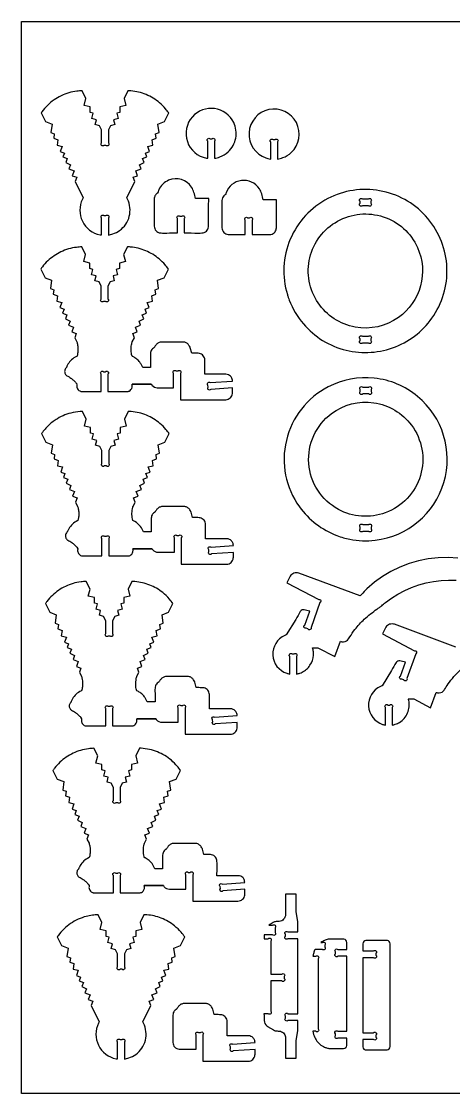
# Model space of a CAD drawing. Extents: x -397 to 474, y -267 to 204.
# Drawn here: x -396.5 to -206.6, y -267.5 to 204.2 of the extents above; entities that cross this region are included whole.
import ezdxf

# ---------------------------------------------------------------- set-up
doc = ezdxf.new("R2010")
doc.units = 0
doc.header["$MEASUREMENT"] = 0
doc.layers.get('0').update_dxf_attribs({"linetype": 'CONTINUOUS'})
doc.layers.add('SECTIONCUTEDGES', color=18, linetype='CONTINUOUS')

msp = doc.modelspace()

# ---------------------------------------------------------------- linework, layer by layer
msp.add_lwpolyline([(473.55, -267.46), (-396.54, -267.46), (-396.54, 204.18), (473.55, 204.18)], close=True)
at = {"layer": 'SECTIONCUTEDGES'}
for points in [[(-361.32, 110.2), (-361.32, 117.72, -1), (-360.26, 118.78), (-359.39, 118.78, -1), (-358.32, 117.72), (-358.32, 110.2, 0.035031), (-356.37, 110.68, 0.079578), (-353.37, 112.19, 0.177317), (-349.12, 118.47, 0.17737), (-349.93, 126.01), (-350.25, 126.62), (-346.72, 133.75), (-347.41, 135.6), (-345.45, 136.33), (-346.24, 138.45), (-343.98, 139.29), (-344.65, 141.07), (-342.6, 142.08), (-343.26, 143.87), (-341.37, 144.58), (-342, 146.3), (-340.18, 146.97), (-341.02, 149.23), (-338.78, 149.8), (-339.11, 152.16), (-337.28, 152.84), (-337.54, 154.76), (-336.05, 155.31), (-336.56, 159.03), (-333.68, 160.1), (-331.78, 163.94, 0.016698), (-333.22, 165.79, 0.043492), (-335.81, 168.39, 0.077496), (-341.72, 171.99, 0.077508), (-348.46, 173.62, 0.010997), (-349.12, 173.66, -0.003666), (-349.78, 173.69), (-351.45, 170.32), (-350.66, 167.21), (-353.32, 166.54), (-353.32, 164.14), (-354.67, 163.8), (-354.07, 161.45), (-356.09, 160.94), (-355.54, 158.78), (-357.39, 158.31), (-358.32, 156.42), (-358.32, 150.73, -1), (-359.39, 149.67), (-360.26, 149.67, -1), (-361.32, 150.73), (-361.32, 156.42), (-362.26, 158.31), (-364.11, 158.78), (-363.56, 160.94), (-365.58, 161.45), (-364.98, 163.8), (-366.33, 164.14), (-366.33, 166.54), (-368.99, 167.21), (-368.2, 170.32), (-369.87, 173.69, 0.015709), (-372.2, 173.5, 0.042831), (-375.71, 172.78, 0.082017), (-382.23, 169.62, 0.080336), (-387.52, 164.44, 0.007539), (-387.69, 164.19, -0.002513), (-387.87, 163.94), (-385.97, 160.1), (-383.09, 159.03), (-383.6, 155.31), (-382.11, 154.76), (-382.37, 152.84), (-380.54, 152.16), (-380.87, 149.8), (-378.63, 149.23), (-379.47, 146.97), (-377.64, 146.3), (-378.28, 144.58), (-376.39, 143.87), (-377.05, 142.08), (-375, 141.07), (-375.67, 139.29), (-373.41, 138.45), (-374.2, 136.33), (-372.24, 135.6), (-372.92, 133.75), (-369.4, 126.62), (-369.72, 126.01, 0.232949), (-369.73, 116.26, 0.232949), (-362, 110.32, 0.011595), (-361.66, 110.26, -0.003865)], [(-314.66, 143.97), (-314.66, 151.48, -1), (-313.59, 152.54), (-312.72, 152.54, -1), (-311.66, 151.48), (-311.66, 143.97, 0.047597), (-309.28, 144.59, 0.100184), (-305.64, 146.82, 0.160083), (-302.31, 152.87, 0.160346), (-303.22, 159.7, 0.250499), (-311.63, 165.82, 0.250445), (-321.39, 162.23, 0.27053), (-323.6, 151.33, 0.270621), (-315.19, 144.05, 0.009062), (-314.92, 144.01, -0.003021)], [(-286.96, 143.65), (-286.96, 151.16, -1), (-285.9, 152.22), (-285.02, 152.22, -1), (-283.96, 151.16), (-283.96, 143.65, 0.047597), (-281.58, 144.27, 0.100184), (-277.94, 146.5, 0.760738), (-287.77, 165.38, 0.761228), (-289.03, 144.14, 0.024169), (-288.16, 143.89, 0.017962)], [(-327.95, 111.12), (-327.95, 117.45, -1), (-326.89, 118.51), (-326.01, 118.51, -1), (-324.95, 117.45), (-324.95, 111.12, -0.001261), (-318.79, 111.1, 0.007568), (-317.25, 111.12, 0.17911), (-315.23, 111.93, 0.186027), (-314.28, 113.8, 0.012625), (-314.27, 113.9, 0.006307), (-314.26, 114.11, 0.00914), (-314.25, 116.55, -0.008036), (-314.2, 126.34), (-320.02, 126.34, 0.003437), (-320.7, 128.96, 0.080686), (-321.73, 131.27, 0.363611), (-331.82, 134.31, 0.187458), (-336.14, 130.07, 0.018465), (-336.3, 129.67, 0.013194), (-336.49, 129.09, 0.057236), (-336.53, 128.92, -0.140672), (-336.59, 128.75, -0.134911), (-336.73, 128.64, 0.061956), (-337.01, 128.47, 0.116179), (-337.83, 127.48, 0.105792), (-338.17, 126.12), (-338.17, 114.11, 0.17911), (-337.36, 112.08, 0.186027), (-335.48, 111.13, 0.012625), (-335.38, 111.13, 0.006307), (-335.18, 111.12, 0.008514), (-332.65, 111.1, -0.002207)], [(-298.15, 110.41), (-298.15, 116.73, -1), (-297.09, 117.79), (-296.21, 117.79, -1), (-295.15, 116.73), (-295.15, 110.41, -0.001261), (-288.99, 110.39, 0.007568), (-287.45, 110.41, 0.17911), (-285.43, 111.21, 0.186027), (-284.48, 113.09, 0.012625), (-284.47, 113.19, 0.006307), (-284.47, 113.39, 0.00914), (-284.45, 115.84, -0.008036), (-284.4, 125.63), (-290.23, 125.63, 0.002778), (-290.91, 128.27, 0.080686), (-291.93, 130.56, 0.286261), (-299.84, 134.21, 0.286452), (-306.59, 128.71, 0.036637), (-306.74, 128.17, -0.114416), (-306.79, 128.04, -0.116624), (-306.93, 127.92, 0.081245), (-307.51, 127.5, 0.097719), (-308.12, 126.58, 0.089338), (-308.37, 125.4), (-308.37, 113.39, 0.17911), (-307.56, 111.37, 0.186027), (-305.69, 110.42, 0.012625), (-305.59, 110.41, 0.006307), (-305.38, 110.41, 0.008514), (-302.85, 110.39, -0.002207)], [(-278.81, 81.59, 0.083187), (-272.59, 71.15, 0.15872), (-253.8, 59.55, 0.155063), (-232.1, 61.07, 0.155089), (-215.26, 74.83, 0.166511), (-209.57, 97.32, 0.16632), (-218.86, 118.6, 0.164857), (-239.05, 129.71, 0.165101), (-261.81, 126.24, 0.174897), (-278.35, 108.35, 0.174968), (-279.64, 84.02, 0.009023), (-279.22, 82.71, 0.010489)], [(-243.96, 123.13), (-246.62, 123.13, -1), (-247.68, 124.19), (-247.68, 125.07, -1), (-246.62, 126.13), (-243.96, 126.13, -1), (-242.9, 125.07), (-242.9, 124.19, -1)], [(-266.12, 80.36, -0.439479), (-257.55, 116.32, -0.439058), (-222.43, 104.73, -0.174074), (-221.08, 87.85, -0.173675), (-230.78, 73.93, -0.202252), (-249.79, 69.7, -0.201817)], [(-347.9, 44.6), (-339.48, 44.59, -0.159762), (-339.4, 44.51, 0.066488), (-339.15, 44.12, 0.224273), (-336.83, 43.02, -0.000395), (-329.62, 43.03), (-329.62, 49.36, -1), (-328.56, 50.42), (-327.68, 50.42, -1), (-326.62, 49.36), (-326.62, 37.77), (-306.72, 37.77, 0.17911), (-304.7, 38.58, 0.186027), (-303.75, 40.45, 0.031019), (-303.72, 41.33, -0.005772), (-303.73, 42.97), (-313.34, 42.27, -1), (-314.47, 43.25), (-314.54, 44.15, -1), (-313.56, 45.29), (-303.73, 46, 0.052573), (-303.88, 46.87, 0.128734), (-304.59, 48.09, 0.098804), (-305.5, 48.7, 0.090544), (-306.66, 48.95), (-315.93, 48.95, -0.002036), (-315.92, 53.02, 0.007854), (-315.93, 55.21, 0.165437), (-316.64, 57.13, 0.175912), (-318.29, 58.13, 0.045646), (-319.34, 58.24, 0.003185), (-321.69, 58.26), (-322.3, 60.66, 0.035592), (-322.39, 60.86, 0.008238), (-322.88, 61.66, 0.105793), (-323.85, 62.65, 0.114267), (-325.06, 63.11, 0.016414), (-325.19, 63.12, 0.008238), (-325.46, 63.13), (-334.93, 63.13, 0.110419), (-336.28, 62.79, 0.110418), (-337.35, 61.91, 0.022316), (-338.06, 60.9, -0.059806), (-338.26, 60.66, -0.058444), (-338.46, 60.51, 0.099091), (-339.23, 59.83, 0.081372), (-339.66, 59.03, 0.073068), (-339.84, 58.03, 0.009886), (-339.85, 56.81, -0.001648), (-339.84, 51.95), (-343.24, 51.95, 0.019577), (-343.81, 53.17, 0.043762), (-344.5, 54.26, 0.056859), (-345.82, 55.63, 0.05369), (-347.5, 56.75, 0.039391), (-347.82, 56.88, -0.141623), (-347.9, 56.93), (-348.09, 57.71, -0.054644), (-348.33, 60.11, -0.056928), (-348.04, 62.42, -0.006856), (-347.88, 63.02, -0.024199), (-347.83, 63.18), (-346.9, 65.05), (-347.59, 66.9), (-345.63, 67.63), (-346.42, 69.75), (-344.16, 70.59), (-344.83, 72.38), (-342.78, 73.39), (-343.44, 75.18), (-341.55, 75.88), (-342.18, 77.6), (-340.36, 78.28), (-341.2, 80.53), (-338.96, 81.1), (-339.29, 83.47), (-337.46, 84.15), (-337.72, 86.07), (-336.23, 86.62), (-336.74, 90.34), (-333.86, 91.41), (-331.96, 95.25, 0.016698), (-333.4, 97.09, 0.043491), (-335.99, 99.69, 0.077496), (-341.9, 103.3, 0.077508), (-348.64, 104.93, 0.010997), (-349.3, 104.97, -0.003666), (-349.96, 105), (-351.63, 101.62), (-350.84, 98.52), (-353.5, 97.85), (-353.5, 95.45), (-354.85, 95.11), (-354.25, 92.75), (-356.27, 92.24), (-355.72, 90.08), (-357.57, 89.61), (-358.5, 87.72), (-358.5, 82.04, -1), (-359.57, 80.98), (-360.44, 80.98, -1), (-361.5, 82.04), (-361.5, 87.72), (-362.44, 89.61), (-364.29, 90.08), (-363.74, 92.24), (-365.76, 92.75), (-365.16, 95.11), (-366.51, 95.45), (-366.51, 97.85), (-369.17, 98.52), (-368.38, 101.62), (-370.05, 105, 0.015709), (-372.38, 104.8, 0.042831), (-375.89, 104.08, 0.078645), (-382.23, 101.06, 0.078653), (-387.34, 96.22, 0.010048), (-387.69, 95.74, -0.003349), (-388.05, 95.25), (-386.15, 91.41), (-383.27, 90.34), (-383.78, 86.62), (-382.29, 86.07), (-382.55, 84.15), (-380.72, 83.47), (-381.05, 81.1), (-378.81, 80.53), (-379.65, 78.28), (-377.82, 77.6), (-378.46, 75.88), (-376.56, 75.18), (-377.23, 73.39), (-375.18, 72.38), (-375.85, 70.59), (-373.59, 69.75), (-374.38, 67.63), (-372.42, 66.9), (-373.1, 65.05), (-372.18, 63.18, -0.036497), (-371.99, 62.58, -0.035573), (-371.73, 60.85, -0.036385), (-371.71, 59.27, -0.0364), (-371.92, 57.71), (-372.11, 56.93), (-372.9, 56.54, 0.075892), (-374.95, 54.92, 0.075892), (-376.43, 52.77, 0.038064), (-376.63, 52.23, -0.074201), (-376.77, 51.95, -0.053422), (-376.89, 51.8, 0.096755), (-377.35, 51.16, 0.145353), (-377.52, 49.83, 0.145421), (-376.94, 48.62, 0.10301), (-376.54, 48.32, -0.049055), (-374.78, 47.3, -0.034046), (-373.6, 46.33, -0.034058), (-372.57, 45.21), (-372.11, 44.6, -0.13896), (-372.12, 44.5, 0.06537), (-372.21, 44.1, 0.165435), (-371.83, 42.51, 0.165462), (-370.56, 41.49, 0.012695), (-370.38, 41.43, 0.03751), (-370.31, 41.41), (-361.5, 41.41), (-361.5, 49.03, -1), (-360.44, 50.09), (-359.57, 50.09, -1), (-358.5, 49.03), (-358.5, 41.41), (-349.69, 41.41, 0.089286), (-349.16, 41.6, 0.087241), (-348.41, 42.2, 0.127053), (-347.88, 43.27, 0.114164), (-347.9, 44.6), (-339.48, 44.59)], [(-246.62, 65.66), (-243.96, 65.66, -1), (-242.9, 64.6), (-242.9, 63.72, -1), (-243.96, 62.66), (-246.62, 62.66, -1), (-247.68, 63.72), (-247.68, 64.6, -1)], [(-274.3, -9.39, 0.073328), (-267.04, -16.85, 0.072163), (-257.81, -22.01, 0.043335), (-252.16, -23.62, 0.077023), (-241.03, -24.05, 0.300807), (-210.8, 1.41, 0.30038), (-222.39, 39.24, 0.14707), (-241.42, 47.24, 0.147132), (-261.69, 43.41, 0.217851), (-280.08, 19.88, 0.218138)], [(-243.85, 40.3), (-246.51, 40.3, -1), (-247.57, 41.36), (-247.57, 42.24, -1), (-246.51, 43.3), (-243.85, 43.3, -1), (-242.79, 42.24), (-242.79, 41.36, -1)], [(-257.16, -10.5, -0.255596), (-270.22, 9.75, -0.255597), (-260.22, 31.68, -0.199106), (-241.61, 36.41, -0.198719), (-225.09, 26.59, -0.237123), (-221.13, 4.41, -0.236962), (-236.57, -12.01, -0.106383), (-247.04, -13.47, -0.106542)], [(-347.54, -27.76), (-339.12, -27.77, -0.159762), (-339.04, -27.85, 0.066488), (-338.8, -28.25, 0.224273), (-336.48, -29.34, -0.000395), (-329.26, -29.33), (-329.26, -23.01, -1), (-328.2, -21.95), (-327.32, -21.95, -1), (-326.26, -23.01), (-326.26, -34.59), (-306.37, -34.59, 0.17911), (-304.34, -33.79, 0.186027), (-303.4, -31.91, 0.031019), (-303.36, -31.03, -0.005772), (-303.38, -29.39), (-312.98, -30.1, -1), (-314.12, -29.12), (-314.18, -28.21, -1), (-313.2, -27.08), (-303.38, -26.36, 0.052573), (-303.52, -25.5, 0.128734), (-304.23, -24.28, 0.098804), (-305.14, -23.67, 0.090544), (-306.31, -23.42), (-315.58, -23.42, -0.002036), (-315.56, -19.34, 0.007854), (-315.58, -17.15, 0.165437), (-316.28, -15.23, 0.175912), (-317.93, -14.23, 0.045646), (-318.98, -14.12, 0.003185), (-321.34, -14.11), (-321.94, -11.7, 0.035592), (-322.04, -11.51, 0.008238), (-322.52, -10.71, 0.105793), (-323.5, -9.71, 0.114267), (-324.71, -9.26, 0.016414), (-324.84, -9.24, 0.008238), (-325.1, -9.23), (-334.58, -9.23, 0.110419), (-335.92, -9.57, 0.110418), (-336.99, -10.45, 0.022316), (-337.71, -11.46, -0.059806), (-337.9, -11.7, -0.058444), (-338.11, -11.85, 0.099091), (-338.87, -12.53, 0.081372), (-339.3, -13.34, 0.073068), (-339.48, -14.34, 0.009886), (-339.5, -15.55, -0.001648), (-339.48, -20.41), (-342.89, -20.41, 0.068897), (-344.2, -18.07, 0.102144), (-346.75, -15.83), (-347.54, -15.43), (-347.73, -14.66, -0.059229), (-347.96, -12.15, -0.056927), (-347.59, -9.56, -0.006856), (-347.5, -9.27, -0.021913), (-347.47, -9.18), (-346.55, -7.31), (-347.24, -5.46), (-345.27, -4.73), (-346.06, -2.61), (-343.81, -1.77), (-344.47, 0.01), (-342.43, 1.02), (-343.09, 2.81), (-341.19, 3.52), (-341.83, 5.24), (-340.01, 5.91), (-340.84, 8.17), (-338.61, 8.74), (-338.93, 11.1), (-337.1, 11.79), (-337.36, 13.7), (-335.88, 14.26), (-336.39, 17.97), (-333.51, 19.04), (-331.61, 22.89, 0.016698), (-333.05, 24.73, 0.043491), (-335.63, 27.33, 0.077496), (-341.55, 30.93, 0.077508), (-348.28, 32.57, 0.010997), (-348.94, 32.61, -0.003666), (-349.6, 32.64), (-351.27, 29.26), (-350.49, 26.16), (-353.14, 25.48), (-353.14, 23.09), (-354.5, 22.74), (-353.9, 20.39), (-355.91, 19.88), (-355.37, 17.72), (-357.21, 17.25), (-358.15, 15.36), (-358.15, 9.67, -1), (-359.21, 8.61), (-360.09, 8.61, -1), (-361.15, 9.67), (-361.15, 15.36), (-362.08, 17.25), (-363.93, 17.72), (-363.39, 19.88), (-365.4, 20.39), (-364.8, 22.74), (-366.16, 23.09), (-366.16, 25.48), (-368.81, 26.16), (-368.03, 29.26), (-369.7, 32.64, 0.041478), (-373.86, 32.13, 0.08461), (-380.73, 29.43, 0.053235), (-384.45, 26.62, 0.050197), (-387.69, 22.89), (-385.79, 19.04), (-382.91, 17.97), (-383.42, 14.26), (-381.94, 13.7), (-382.2, 11.79), (-380.37, 11.1), (-380.69, 8.74), (-378.45, 8.17), (-379.29, 5.91), (-377.47, 5.24), (-378.11, 3.52), (-376.21, 2.81), (-376.87, 1.02), (-374.83, 0.01), (-375.49, -1.77), (-373.24, -2.61), (-374.03, -4.73), (-372.06, -5.46), (-372.75, -7.31), (-371.83, -9.18, -0.036497), (-371.64, -9.78, -0.035573), (-371.37, -11.51, -0.036385), (-371.35, -13.09, -0.0364), (-371.56, -14.66), (-371.76, -15.43), (-372.55, -15.83, 0.075892), (-374.6, -17.44, 0.075892), (-376.07, -19.6, 0.038064), (-376.28, -20.13, -0.074201), (-376.41, -20.41, -0.053422), (-376.54, -20.56, 0.096755), (-376.99, -21.21, 0.145353), (-377.17, -22.54, 0.145421), (-376.59, -23.75, 0.10301), (-376.18, -24.05, -0.049055), (-374.43, -25.06, -0.034046), (-373.25, -26.03, -0.034058), (-372.22, -27.15), (-371.76, -27.76, -0.13896), (-371.76, -27.87, 0.06537), (-371.86, -28.27, 0.165435), (-371.47, -29.85, 0.165462), (-370.21, -30.87, 0.012695), (-370.02, -30.93, 0.03751), (-369.96, -30.95), (-361.15, -30.95), (-361.15, -23.34, -1), (-360.09, -22.28), (-359.21, -22.28, -1), (-358.15, -23.34), (-358.15, -30.95), (-349.34, -30.95, 0.089286), (-348.81, -30.77, 0.087241), (-348.06, -30.16, 0.127053), (-347.52, -29.09, 0.114164), (-347.54, -27.76), (-339.12, -27.77)], [(-246.51, -17.17), (-243.85, -17.17, -1), (-242.79, -18.23), (-242.79, -19.11, -1), (-243.85, -20.17), (-246.51, -20.17, -1), (-247.57, -19.11), (-247.57, -18.23, -1)], [(-345.88, -102.56), (-337.46, -102.57, -0.159762), (-337.38, -102.65, 0.066488), (-337.14, -103.04, 0.224273), (-334.81, -104.14, -0.000395), (-327.6, -104.13), (-327.6, -97.8, -1), (-326.54, -96.74), (-325.66, -96.74, -1), (-324.6, -97.8), (-324.6, -109.39), (-304.7, -109.39, 0.17911), (-302.68, -108.58, 0.186027), (-301.73, -106.71, 0.031019), (-301.7, -105.83, -0.005772), (-301.72, -104.19), (-311.32, -104.89, -1), (-312.45, -103.91), (-312.52, -103.01, -1), (-311.54, -101.87), (-301.72, -101.16, 0.052573), (-301.86, -100.29, 0.128734), (-302.57, -99.07, 0.098804), (-303.48, -98.46, 0.090544), (-304.64, -98.21), (-313.91, -98.21, -0.002036), (-313.9, -94.14, 0.007854), (-313.91, -91.95, 0.165437), (-314.62, -90.03, 0.175912), (-316.27, -89.03, 0.045646), (-317.32, -88.92, 0.003185), (-319.68, -88.9), (-320.28, -86.5, 0.035592), (-320.37, -86.3, 0.008238), (-320.86, -85.5, 0.105793), (-321.83, -84.51, 0.114267), (-323.04, -84.05, 0.016414), (-323.17, -84.04, 0.008238), (-323.44, -84.03), (-332.92, -84.03, 0.110419), (-334.26, -84.37, 0.110418), (-335.33, -85.25, 0.022316), (-336.04, -86.26, -0.059806), (-336.24, -86.5, -0.058444), (-336.44, -86.65, 0.099091), (-337.21, -87.33, 0.081372), (-337.64, -88.13, 0.073068), (-337.82, -89.13, 0.009886), (-337.83, -90.35, -0.001648), (-337.82, -95.21), (-341.22, -95.21, 0.019577), (-341.79, -93.99, 0.043762), (-342.48, -92.9, 0.050471), (-343.67, -91.63, 0.05052), (-345.09, -90.62), (-345.88, -90.23), (-346.07, -89.45, -0.059229), (-346.29, -86.95, -0.056927), (-345.92, -84.36, -0.006856), (-345.84, -84.07, -0.021913), (-345.81, -83.98), (-344.89, -82.11), (-345.57, -80.26), (-343.61, -79.53), (-344.4, -77.41), (-342.15, -76.57), (-342.81, -74.78), (-340.76, -73.77), (-341.43, -71.98), (-339.53, -71.28), (-340.17, -69.56), (-338.34, -68.88), (-339.18, -66.63), (-336.94, -66.06), (-337.27, -63.69), (-335.44, -63.01), (-335.7, -61.09), (-334.21, -60.54), (-334.73, -56.82), (-331.85, -55.75), (-329.95, -51.91, 0.019036), (-331.52, -49.91, 0.047844), (-334.43, -47.08, 0.074136), (-340.16, -43.75, 0.074149), (-346.62, -42.23, 0.010997), (-347.28, -42.19, -0.003666), (-347.94, -42.16), (-349.61, -45.54), (-348.82, -48.64), (-351.48, -49.31), (-351.48, -51.71), (-352.83, -52.05), (-352.24, -54.41), (-354.25, -54.92), (-353.7, -57.08), (-355.55, -57.55), (-356.49, -59.44), (-356.49, -65.12, -1), (-357.55, -66.18), (-358.43, -66.18, -1), (-359.49, -65.12), (-359.49, -59.44), (-360.42, -57.55), (-362.27, -57.08), (-361.72, -54.92), (-363.74, -54.41), (-363.14, -52.05), (-364.49, -51.71), (-364.49, -49.31), (-367.15, -48.64), (-366.36, -45.54), (-368.03, -42.16, 0.015709), (-370.36, -42.36, 0.042831), (-373.87, -43.08, 0.078645), (-380.22, -46.1, 0.078653), (-385.32, -50.94, 0.010048), (-385.68, -51.42, -0.003349), (-386.03, -51.91), (-384.13, -55.75), (-381.25, -56.82), (-381.76, -60.54), (-380.27, -61.09), (-380.54, -63.01), (-378.7, -63.69), (-379.03, -66.06), (-376.79, -66.63), (-377.63, -68.88), (-375.81, -69.56), (-376.44, -71.28), (-374.55, -71.98), (-375.21, -73.77), (-373.16, -74.78), (-373.83, -76.57), (-371.57, -77.41), (-372.36, -79.53), (-370.4, -80.26), (-371.09, -82.11), (-370.16, -83.98, -0.040165), (-369.97, -84.62, -0.020539), (-369.75, -85.91, -0.043212), (-369.67, -87.64, -0.04095), (-369.9, -89.45), (-370.09, -90.23), (-370.88, -90.62, 0.075892), (-372.98, -92.27, 0.079074), (-374.41, -94.39, 0.032838), (-374.62, -94.93, -0.072134), (-374.75, -95.21, -0.053422), (-374.88, -95.36, 0.096755), (-375.33, -96, 0.145353), (-375.51, -97.33, 0.145421), (-374.93, -98.54, 0.10301), (-374.52, -98.84, -0.049055), (-372.76, -99.86, -0.034046), (-371.59, -100.83, -0.034058), (-370.55, -101.95), (-370.09, -102.56, -0.13896), (-370.1, -102.66, 0.06537), (-370.19, -103.06, 0.165435), (-369.81, -104.65, 0.165462), (-368.54, -105.67, 0.012695), (-368.36, -105.73, 0.03751), (-368.3, -105.75), (-359.49, -105.75), (-359.49, -98.13, -1), (-358.43, -97.07), (-357.55, -97.07, -1), (-356.49, -98.13), (-356.49, -105.75), (-347.68, -105.75, 0.089286), (-347.15, -105.56, 0.087241), (-346.39, -104.96, 0.127053), (-345.86, -103.89, 0.114164), (-345.88, -102.56), (-337.46, -102.57)], [(-342.53, -175.97), (-334.11, -175.97, -0.159762), (-334.03, -176.06, 0.066488), (-333.79, -176.45, 0.224273), (-331.46, -177.54, -0.000395), (-324.25, -177.54), (-324.25, -171.21, -1), (-323.19, -170.15), (-322.31, -170.15, -1), (-321.25, -171.21), (-321.25, -182.8), (-301.36, -182.8, 0.17911), (-299.33, -181.99, 0.186027), (-298.38, -180.12, 0.031019), (-298.35, -179.24, -0.005772), (-298.37, -177.6), (-307.97, -178.3, -1), (-309.1, -177.32), (-309.17, -176.42, -1), (-308.19, -175.28), (-298.37, -174.56, 0.052573), (-298.51, -173.7, 0.128734), (-299.22, -172.48, 0.098804), (-300.13, -171.87, 0.090544), (-301.3, -171.62), (-310.57, -171.62, -0.002036), (-310.55, -167.55, 0.007854), (-310.57, -165.36, 0.165437), (-311.27, -163.44, 0.175912), (-312.92, -162.44, 0.045646), (-313.97, -162.33, 0.003185), (-316.33, -162.31), (-316.93, -159.9, 0.035592), (-317.03, -159.71, 0.008238), (-317.51, -158.91, 0.105793), (-318.48, -157.92, 0.114267), (-319.7, -157.46, 0.016414), (-319.83, -157.45, 0.008238), (-320.09, -157.43), (-329.57, -157.43, 0.110419), (-330.91, -157.78, 0.110418), (-331.98, -158.66, 0.022316), (-332.69, -159.67, -0.059806), (-332.89, -159.9, -0.058444), (-333.1, -160.06, 0.099091), (-333.86, -160.73, 0.081372), (-334.29, -161.54, 0.073068), (-334.47, -162.54, 0.009886), (-334.49, -163.76, -0.001648), (-334.47, -168.62), (-337.87, -168.62, 0.019577), (-338.44, -167.4, 0.043762), (-339.13, -166.31, 0.056859), (-340.45, -164.94, 0.05369), (-342.13, -163.82, 0.038934), (-342.46, -163.68, -0.138827), (-342.53, -163.63, -0.143099), (-342.59, -163.51, 0.026699), (-342.63, -163.25, -0.061514), (-342.94, -160.5, -0.061514), (-342.57, -157.77, -0.006856), (-342.49, -157.47, -0.021913), (-342.46, -157.38), (-341.54, -155.52), (-342.23, -153.67), (-340.26, -152.94), (-341.05, -150.81), (-338.8, -149.98), (-339.46, -148.19), (-337.41, -147.18), (-338.08, -145.39), (-336.18, -144.69), (-336.82, -142.97), (-334.99, -142.29), (-335.83, -140.03), (-333.6, -139.47), (-333.92, -137.1), (-332.09, -136.42), (-332.35, -134.5), (-330.87, -133.95), (-331.38, -130.23), (-328.5, -129.16), (-326.6, -125.32, 0.016698), (-328.03, -123.48, 0.043491), (-330.62, -120.87, 0.081186), (-336.77, -117.19, 0.079349), (-343.93, -115.59, 0.008253), (-344.26, -115.58, -0.002751), (-344.59, -115.57), (-346.26, -118.95), (-345.47, -122.05), (-348.13, -122.72), (-348.13, -125.12), (-349.48, -125.46), (-348.89, -127.82), (-350.9, -128.33), (-350.35, -130.49), (-352.2, -130.96), (-353.14, -132.85), (-353.14, -138.53, -1), (-354.2, -139.59), (-355.08, -139.59, -1), (-356.14, -138.53), (-356.14, -132.85), (-357.07, -130.96), (-358.92, -130.49), (-358.37, -128.33), (-360.39, -127.82), (-359.79, -125.46), (-361.15, -125.12), (-361.15, -122.72), (-363.8, -122.05), (-363.02, -118.95), (-364.69, -115.57, 0.015709), (-367.01, -115.77, 0.042831), (-370.52, -116.49, 0.078645), (-376.87, -119.51, 0.078653), (-381.97, -124.34, 0.010048), (-382.33, -124.83, -0.003349), (-382.68, -125.32), (-380.78, -129.16), (-377.9, -130.23), (-378.41, -133.95), (-376.92, -134.5), (-377.19, -136.42), (-375.35, -137.1), (-375.68, -139.47), (-373.44, -140.03), (-374.28, -142.29), (-372.46, -142.97), (-373.1, -144.69), (-371.2, -145.39), (-371.86, -147.18), (-369.82, -148.19), (-370.48, -149.98), (-368.23, -150.81), (-369.01, -152.94), (-367.05, -153.67), (-367.74, -155.52), (-366.81, -157.38, -0.034209), (-366.62, -158.01, -0.035573), (-366.36, -159.72, -0.036385), (-366.34, -161.3, -0.0364), (-366.55, -162.86), (-366.75, -163.63), (-367.54, -164.03, 0.079075), (-369.55, -165.6, 0.075892), (-371.06, -167.8, 0.038064), (-371.27, -168.34, -0.074201), (-371.4, -168.62, -0.053422), (-371.53, -168.77, 0.096755), (-371.98, -169.41, 0.145353), (-372.16, -170.74, 0.145421), (-371.58, -171.95, 0.10301), (-371.17, -172.25, -0.049055), (-369.41, -173.27, -0.034046), (-368.24, -174.23, -0.034058), (-367.21, -175.35), (-366.75, -175.97, -0.13896), (-366.75, -176.07, 0.06537), (-366.84, -176.47, 0.165435), (-366.46, -178.06, 0.165462), (-365.19, -179.08, 0.012695), (-365.01, -179.14, 0.03751), (-364.95, -179.15), (-356.14, -179.15), (-356.14, -171.54, -1), (-355.08, -170.48), (-354.2, -170.48, -1), (-353.14, -171.54), (-353.14, -179.15), (-344.33, -179.15, 0.089286), (-343.8, -178.97, 0.087241), (-343.04, -178.36, 0.127053), (-342.51, -177.29, 0.114164), (-342.53, -175.97), (-334.11, -175.97)], [(-280.44, -251.88), (-275.74, -251.88), (-275.74, -244.11), (-275.03, -239.93), (-275.03, -235.33), (-279.39, -235.33, -1), (-280.45, -234.27), (-280.45, -233.39, -1), (-279.39, -232.33), (-275.03, -232.33), (-275.03, -199.33), (-279.46, -199.33, -1), (-280.52, -198.27), (-280.52, -197.39, -1), (-279.46, -196.33), (-275.03, -196.33), (-275.03, -191.73), (-275.74, -187.55), (-275.74, -179.78), (-280.44, -179.78, 0.001261), (-280.42, -186.9, -0.007568), (-280.44, -188.69, -0.17911), (-281.27, -190.77, -0.190362), (-283.17, -191.72, -0.033122), (-283.92, -191.73, 0.112791), (-285.29, -191.97, 0.035463), (-285.81, -192.24, -0.001981), (-287.8, -193.43), (-286.1, -193.43, -1), (-285.03, -194.49), (-285.03, -196.62, -1), (-286.1, -197.68), (-289.82, -197.68), (-289.82, -199.33), (-288.01, -199.33, -1), (-286.94, -200.39), (-286.94, -214.91), (-282.05, -214.91, -1), (-280.99, -215.97), (-280.99, -216.85, -1), (-282.05, -217.91), (-286.94, -217.91), (-286.94, -231.27, -1), (-288.01, -232.33), (-289.91, -232.33, -0.000535), (-289.82, -235.38, 0.224441), (-288.64, -237.71, 0.01549), (-288.54, -237.78, 0.007773), (-288.33, -237.92), (-285.66, -239.5, 0.058554), (-284.92, -239.8, 0.056427), (-284.1, -239.93, 0.003925), (-283.23, -239.96, -0.068856), (-282.58, -240.07, -0.160158), (-281.07, -241.15, -0.153454), (-280.44, -242.98, -0.007568), (-280.42, -244.76, 0.001261)], [(-354.27, -252.28), (-354.27, -244.76, -1), (-353.21, -243.7), (-352.33, -243.7, -1), (-351.27, -244.76), (-351.27, -252.28, 0.035031), (-349.32, -251.8, 0.079578), (-346.31, -250.29, 0.177317), (-342.06, -244.01, 0.17737), (-342.87, -236.47), (-343.2, -235.86), (-339.67, -228.73), (-340.36, -226.88), (-338.39, -226.15), (-339.18, -224.03), (-336.93, -223.19), (-337.59, -221.41), (-335.54, -220.4), (-336.21, -218.61), (-334.31, -217.9), (-334.95, -216.19), (-333.13, -215.51), (-333.96, -213.25), (-331.73, -212.68), (-332.05, -210.32), (-330.22, -209.64), (-330.48, -207.72), (-329, -207.17), (-329.51, -203.45), (-326.63, -202.38), (-324.73, -198.54, 0.018535), (-326.33, -196.49, 0.050019), (-329.22, -193.71, 0.072457), (-335.09, -190.32, 0.075989), (-341.4, -188.86, 0.008253), (-342.06, -188.82, -0.002751), (-342.72, -188.79), (-344.39, -192.16), (-343.61, -195.27), (-346.26, -195.94), (-346.26, -198.34), (-347.62, -198.68), (-347.02, -201.03), (-349.03, -201.54), (-348.49, -203.7), (-350.33, -204.17), (-351.27, -206.06), (-351.27, -211.75, -1), (-352.33, -212.81), (-353.21, -212.81, -1), (-354.27, -211.75), (-354.27, -206.06), (-355.2, -204.17), (-357.05, -203.7), (-356.51, -201.54), (-358.52, -201.03), (-357.92, -198.68), (-359.28, -198.34), (-359.28, -195.94), (-361.93, -195.27), (-361.15, -192.16), (-362.82, -188.79, 0.017545), (-365.36, -189.01, 0.033678), (-368.02, -189.53, 0.085695), (-374.91, -192.68, 0.084012), (-380.46, -198.04, 0.007539), (-380.64, -198.29, -0.002513), (-380.81, -198.54), (-378.91, -202.38), (-376.03, -203.45), (-376.54, -207.17), (-375.05, -207.72), (-375.32, -209.64), (-373.49, -210.32), (-373.81, -212.68), (-371.57, -213.25), (-372.41, -215.51), (-370.59, -216.19), (-371.23, -217.9), (-369.33, -218.61), (-369.99, -220.4), (-367.95, -221.41), (-368.61, -223.19), (-366.36, -224.03), (-367.15, -226.15), (-365.18, -226.88), (-365.87, -228.73), (-362.34, -235.86), (-362.66, -236.47, 0.232949), (-362.67, -246.22, 0.232949), (-354.94, -252.16, 0.011595), (-354.61, -252.22, -0.003865)], [(-253.44, -243.08), (-257.44, -243.08, -1), (-258.5, -242.02), (-258.5, -241.14, -1), (-257.44, -240.08), (-253.44, -240.08), (-253.44, -207.08), (-257.44, -207.08, -1), (-258.51, -206.02), (-258.51, -205.14, -1), (-257.44, -204.08), (-253.44, -204.08, -0.004396), (-253.42, -202.07, 0.016956), (-253.44, -200.98, 0.172664), (-253.86, -199.96, 0.185957), (-254.78, -199.49), (-260.92, -199.48, 0.039297), (-261.67, -199.6, 0.048339), (-263.37, -200.18, 0.026369), (-263.96, -200.48, 0.015667), (-264.92, -201.08), (-264.23, -201.08, -1), (-263.17, -202.14), (-263.17, -203.02, -1), (-264.23, -204.08), (-267.47, -204.08, 0.037764), (-268.06, -205.6, 0.040574), (-268.37, -207.08), (-267.13, -207.08, -1), (-266.07, -208.14), (-266.07, -239.02, -1), (-267.13, -240.08), (-268.37, -240.08, 0.074465), (-267.6, -242.77, 0.149358), (-264.33, -246.48, 0.041924), (-263.04, -247.13, 0.041974), (-261.67, -247.55, 0.010642), (-261.19, -247.65, 0.021606), (-260.95, -247.68), (-254.93, -247.68, 0.172664), (-253.91, -247.26, 0.185813), (-253.45, -246.34)], [(-246.43, -240.69), (-241.73, -240.69, -1), (-240.67, -241.75), (-240.67, -242.63, -1), (-241.73, -243.69), (-246.43, -243.69), (-246.42, -246.95, 0.185813), (-245.95, -247.87, 0.172772), (-244.93, -248.29), (-235.77, -248.28, 0.186011), (-234.85, -247.82, 0.172664), (-234.43, -246.8), (-234.43, -201.59, 0.159738), (-234.8, -200.62, 0.173262), (-235.62, -200.13, 0.02507), (-235.72, -200.11, 0.012664), (-235.92, -200.1), (-245.08, -200.11, 0.186011), (-246, -200.57, 0.172664), (-246.43, -201.59, 0.016956), (-246.44, -202.68, -0.004396), (-246.43, -204.69), (-241.73, -204.69, -1), (-240.67, -205.75), (-240.67, -206.63, -1), (-241.73, -207.69), (-246.43, -207.69)], [(-319.74, -247.97), (-319.74, -241.64, -1), (-318.68, -240.58), (-317.8, -240.58, -1), (-316.74, -241.64), (-316.74, -253.23), (-296.84, -253.23, 0.17911), (-294.82, -252.42, 0.186027), (-293.87, -250.55, 0.031019), (-293.84, -249.67, -0.005772), (-293.85, -248.03), (-303.45, -248.73, -1), (-304.59, -247.75), (-304.66, -246.85, -1), (-303.68, -245.71), (-293.85, -245, 0.052573), (-294, -244.13, 0.128734), (-294.71, -242.91, 0.098804), (-295.62, -242.3, 0.090544), (-296.78, -242.05), (-306.05, -242.05, -0.002036), (-306.04, -237.98, 0.007854), (-306.05, -235.79, 0.165437), (-306.76, -233.87, 0.175912), (-308.41, -232.87, 0.045646), (-309.46, -232.76, 0.003185), (-311.81, -232.74), (-312.42, -230.34, 0.035592), (-312.51, -230.14, 0.008238), (-313, -229.34, 0.105793), (-313.97, -228.35, 0.114267), (-315.18, -227.89, 0.016414), (-315.31, -227.88, 0.008238), (-315.57, -227.87), (-325.05, -227.87, 0.110419), (-326.4, -228.21, 0.110418), (-327.46, -229.09, 0.022316), (-328.18, -230.1, -0.059806), (-328.38, -230.34, -0.058444), (-328.58, -230.49, 0.099091), (-329.35, -231.17, 0.081372), (-329.78, -231.97, 0.073068), (-329.96, -232.97), (-329.96, -244.98, 0.17911), (-329.15, -247, 0.186027), (-327.27, -247.95, 0.012625), (-327.17, -247.96, 0.006307), (-326.97, -247.97, 0.008514), (-324.44, -247.99, -0.002207)]]:
    msp.add_lwpolyline(points, format="xyb", close=True, dxfattribs=at)
for points in [[(-204.62, -31.99), (-208.97, -31.69), (-213.32, -31.78), (-217.65, -32.25), (-221.92, -33.08), (-226.1, -34.29), (-230.17, -35.85), (-234.08, -37.76), (-237.81, -40), (-241.33, -42.56), (-244.62, -45.41, 0.013028), (-245.24, -46.03, -0.002171), (-247.65, -48.54), (-274.6, -38.56, 0.161142), (-276.75, -38.56, 0.167596), (-278.4, -39.82, 0.03262), (-278.73, -40.39, -0.002417), (-279.89, -42.73), (-265.8, -50.17, -1), (-265.29, -51.47), (-269.16, -62.37, -1), (-270.56, -63), (-271.37, -62.68, -1), (-271.98, -61.34), (-269.81, -55.23, 0.000984), (-272.27, -54.64, 0.161021), (-273.19, -54.71, 0.167951), (-273.95, -55.4, -0.009744), (-275.96, -58.93), (-280.1, -65.61, -0.104608), (-280.23, -65.68, 0.035992), (-280.78, -65.89, 0.3096), (-286.04, -74.57, 0.310426), (-279.85, -82.59, 0.017896), (-279.35, -82.73, 0.01187), (-278.6, -82.9), (-278.6, -75.12, -1), (-277.53, -74.06), (-276.66, -74.06, -1), (-275.6, -75.12), (-275.6, -82.9, 0.023544), (-274.11, -82.5, 0.03569), (-273.17, -82.12, 0.133115), (-269.68, -79.07, 0.130213), (-268.15, -74.6, 0.049199), (-268.19, -73.19, 0.036373), (-268.56, -71.32), (-266.17, -71.32), (-258.72, -75.25), (-256.33, -68.52, 0.10429), (-254.88, -68.7, 0.22206), (-252.71, -67.45, 0.018768), (-252.17, -66.6, -0.030198), (-249.91, -63.27, -0.042786), (-245.79, -58.77, -0.036783), (-240.23, -54.36, -0.013715), (-239.64, -53.98, 0.024577), (-239.06, -53.59, 0.026089), (-238.16, -52.85, -0.020061), (-236.51, -51.44), (-233.82, -49.48), (-230.99, -47.72), (-228.04, -46.17), (-224.99, -44.83), (-221.85, -43.72), (-218.64, -42.83), (-215.38, -42.17), (-212.07, -41.75), (-208.75, -41.57), (-205.42, -41.63)], [(-205.56, -71.02), (-232.5, -61.04, 0.161142), (-234.66, -61.04, 0.167596), (-236.31, -62.3, 0.03262), (-236.63, -62.87, -0.002417), (-237.8, -65.21), (-223.71, -72.66, -1), (-223.2, -73.95), (-227.07, -84.85, -1), (-228.46, -85.48), (-229.28, -85.16, -1), (-229.88, -83.82), (-227.72, -77.71, 0.000984), (-230.18, -77.12, 0.161021), (-231.1, -77.2, 0.167951), (-231.85, -77.89, -0.009744), (-233.87, -81.41), (-238.01, -88.1, -0.104608), (-238.14, -88.17, 0.035992), (-238.69, -88.37, 0.3096), (-243.95, -97.05, 0.310426), (-237.76, -105.07, 0.017896), (-237.26, -105.21, 0.01187), (-236.5, -105.38), (-236.5, -97.6, -1), (-235.44, -96.54), (-234.56, -96.54, -1), (-233.5, -97.6), (-233.5, -105.38, 0.020963), (-232.19, -105.03, 0.061647), (-230.35, -104.2, 0.157927), (-226.75, -100.03, 0.157202), (-226.27, -94.51, 0.017201), (-226.36, -94.15, -0.005733), (-226.47, -93.8), (-224.08, -93.8), (-216.63, -97.73), (-214.24, -91, 0.09929), (-212.84, -91.19, 0.110758), (-211.62, -90.83, 0.133074), (-210.5, -89.73, -0.017801), (-208.94, -87.29, -0.056835), (-203.52, -81.09, -0.035533)]]:
    msp.add_lwpolyline(points, format="xyb", dxfattribs=at)

doc.saveas('drawing.dxf')
